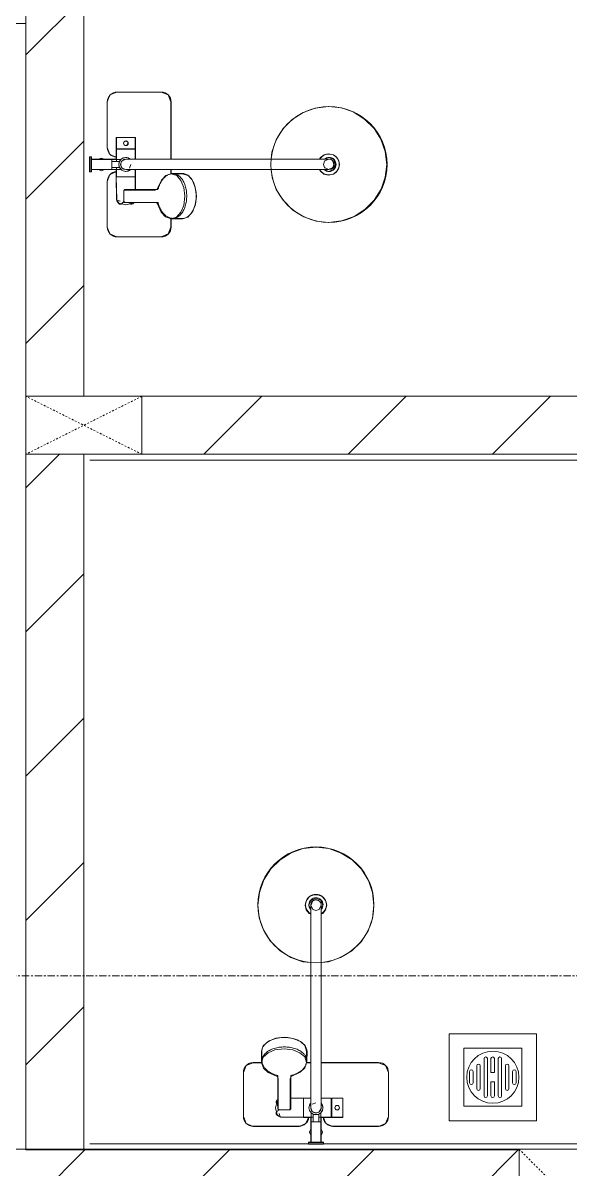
# Model space of a CAD drawing. Header units: millimetres. Extents: x 5357 to 201988, y -16345 to 109895.
# Drawn here: x 72223 to 73166, y 36703 to 38681 of the extents above; entities that cross this region are included whole.
import ezdxf

# ---------------------------------------------------------------- set-up
doc = ezdxf.new("R2010")
doc.units = ezdxf.units.MM
doc.linetypes.add('Dash', pattern=[6, 3, -3])
doc.linetypes.add('Grid Line', pattern=[22.225, 12.7, -3.175, 3.175, -3.175])
for name, color, linetype, lineweight in [('0-1', 7, 'Continuous', 5), ('A-FLOR-1', 10, 'Continuous', 9), ('A-WALL-1', 9, 'Continuous', 18), ('A-WALL-2', 53, 'Continuous', 9), ('A-WALL-4', 113, 'Continuous', 18), ('A-WALL-PATT-1', 10, 'Continuous', 9), ('A-WALL-PATT-3', 111, 'Continuous', 9), ('I-FURN-1', 53, 'Continuous', 9), ('I-WALL-1', 9, 'Continuous', 18), ('M-EQPM-1', 53, 'Continuous', 9), ('P-SANR-FIXT', 6, 'Continuous', 9), ('P-SANR-FIXT-1', 53, 'Continuous', 9), ('S-COLS', 52, 'Continuous', 9), ('S-COLS-2', 9, 'Continuous', 18), ('S-COLS-4', 53, 'Continuous', 9), ('S-COLS-5', 52, 'Continuous', 18), ('S-COLS-HDLN', 52, 'Dash', 9), ('S-COLS-HDLN-1', 53, 'Dash', 9), ('S-GRID-1', 1, 'Grid Line', 9)]:
    doc.layers.add(name, color=color, linetype=linetype, lineweight=lineweight)
pattern_1 = [(45, (0, 0), (-124.4508, 124.4508), [])]

# ---------------------------------------------------------------- blocks, each defined once
blk = doc.blocks.new('NCV_TKTC_KET CAU_rvt-1-TKCS_MB SÂN ĐƯỜNG NỘI BỘ')
at = {"layer": 'A-FLOR-1'}
for p, q in [((72227.6, 38680.3), (72227.6, 38036.9)), ((72227.6, 38036.9), (72227.6, 38680.3)), ((72227.6, 38036.9), (72227.6, 38680.3)), ((72227.6, 38680.3), (72227.6, 38036.9)), ((72227.6, 38036.9), (72227.6, 37936.9)), ((72227.6, 37936.9), (72227.6, 38036.9)), ((72227.6, 37936.9), (72227.6, 38036.9)), ((72227.6, 38036.9), (72227.6, 37936.9)), ((72227.6, 37936.9), (72227.6, 36737.8)), ((72227.6, 36737.8), (72227.6, 37936.9)), ((72227.6, 36737.8), (72227.6, 37936.9)), ((72227.6, 37936.9), (72227.6, 36737.8))]:
    blk.add_line(p, q, dxfattribs=at)
blk = doc.blocks.new('93925000_0001 - 93925000_top_dwg_93925000_T-V94-TKCS_MB SÂN ĐƯỜNG NỘI BỘ')
at = {"layer": 'P-SANR-FIXT'}
for p, q in [((-29.3, -30.4), (-108, -30.4)), ((29.3, -30.4), (108, -30.4)), ((-125, -47.4), (-125, -123.4)), ((-46.3, -78.4), (-46.3, -46.7)), ((-27.2, -47.1), (-26.1, -47.1)), ((21.5, -45.9), (60.6, -46.7)), ((125, -47.4), (125, -123.4)), ((-27.2, -77.9), (-26.1, -77.9)), ((-9, -412.5), (-9, -62.5)), ((9, -62.5), (9, -412.5)), ((43, -78.7), (21.5, -79.2)), ((43, -64.7), (43, -117.7)), ((65.8, -117.7), (65.8, -64.7)), ((42.7, -117.9), (42.7, -117.9)), ((43.2, -117.6), (43.2, -117.5)), ((65.6, -117.5), (65.6, -117.6)), ((66.1, -117.9), (66.1, -117.9)), ((-108, -140.4), (-9, -140.4)), ((9, -140.4), (16.1, -140.4)), ((15.4, -159.1), (15.8, -143.3)), ((108, -140.4), (92.7, -140.4)), ((93, -143.3), (93.4, -159.1))]:
    blk.add_line(p, q, dxfattribs=at)
at = {"layer": 'P-SANR-FIXT', "flags": 128}
for points in [[(-45.8, -46.1), (-27.2, -46.1), (-27.2, -78.9), (-45.8, -78.9)], [(-26.1, -46), (-26.1, -78.9), (-9, -79)], [(21.5, -47.4), (21.5, -79.1), (9, -79)]]:
    blk.add_lwpolyline(points, dxfattribs=at)
at = {"layer": 'P-SANR-FIXT'}
for centre, radius in [((-36.5, -62.5), 3.95), ((0, -412.5), 100)]:
    blk.add_circle(centre, radius, dxfattribs=at)
for centre, radius, start, end in [((-108, -47.4), 17, 90, 180), ((-29.3, -47.4), 17, 4.7626, 90), ((29.3, -47.4), 17, 90, 175.2374), ((108, -47.4), 17, 360, 90), ((-45.8, -46.6), 0.5, 90, 180), ((0, -62.5), 12, 318.5904, 221.4096), ((0, -62.5), 9, 90, 180.0008), ((0, -62.5), 9, 360, 90), ((46.1, -62.1), 3.08, 110.5459, 130.8294), ((54.4, -334.8), 275.9, 88.2683, 91.7343), ((59.7, -57.1), 10.5, 38.6491, 85.492), ((-45.8, -78.4), 0.5, 180, 270), ((45.7, -61.8), 2.59, 155.1929, 175.7071), ((45.9, -61.8), 2.75, 130.8294, 155.1929), ((-11.1, -67.1), 76.9, 1.7693, 4.1075), ((65.2, -72.4), 3.46, 323.2522, 79.3541), ((53.2, -164.5), 47.7, 103.9355, 106.1615), ((39.1, -108.2), 10.4, 284.3956, 285.5116), ((40.8, -114.2), 4.19, 285.5116, 289.9665), ((40.2, -112.5), 6, 289.9665, 292.7061), ((41.4, -115.3), 2.96, 292.7061, 296.5405), ((41.3, -115.1), 3.16, 296.9591, 300.8286), ((41.8, -115.8), 2.26, 300.8286, 305.287), ((42.1, -116.4), 1.64, 305.287, 309.9326), ((42.6, -116.9), 0.906, 309.9326, 315.24), ((66.5, -116.6), 1.39, 229.6335, 235.1234), ((66.3, -116.8), 1.08, 225.1702, 229.6335), ((67.3, -115.4), 2.79, 235.1234, 238.7439), ((67.2, -115.6), 2.6, 238.7439, 243.4573), ((67.8, -114.4), 3.89, 243.9189, 246.8313), ((68.1, -113.8), 4.52, 246.843, 250.4792), ((68.3, -113.2), 5.24, 250.478, 254.0406), ((68.5, -112.7), 5.75, 254.0357, 256.0561), ((55.4, -165.2), 48.4, 73.8659, 76.0481), ((-108, -123.4), 17, 180, 270), ((35.2, -144.2), 19.5, 157.9614, 164.9563), ((37.1, -144.9), 21.6, 151.4775, 157.9654), ((39.3, -146.1), 24, 145.4892, 151.4815), ((41.5, -147.6), 26.8, 139.9517, 145.4927), ((43.6, -149.4), 29.5, 134.7867, 139.9744), ((46.2, -152), 33.2, 130.0223, 134.7808), ((47.7, -153.8), 35.5, 125.4414, 130.0144), ((49.9, -156.8), 39.2, 121.1773, 125.4365), ((50.6, -157.9), 40.5, 119.697, 121.1761), ((51, -158.7), 41.5, 117.0276, 119.7085), ((52.2, -161.1), 44.1, 113.3199, 117.0258), ((51.7, -159.9), 42.8, 109.7779, 113.2977), ((52.5, -162.2), 45.2, 106.1472, 109.7766), ((56.2, -162.4), 45.5, 70.241, 73.86), ((57.4, -159.2), 42.1, 66.6693, 70.2637), ((56.5, -161.3), 44.3, 62.9815, 66.6728), ((58, -158.4), 41.1, 60.2783, 62.9855), ((57.7, -158.9), 41.7, 58.8444, 60.2824), ((59.2, -156.4), 38.7, 54.5377, 58.8482), ((60.9, -154), 35.8, 50.0034, 54.5405), ((62.8, -151.7), 32.8, 45.1921, 50.0042), ((65, -149.6), 29.8, 40.0487, 45.1896), ((87.6, -128.4), 1.5, 180, 187.5386), ((87.6, -128.4), 1.5, 258.6057, 270), ((67.2, -147.7), 26.8, 34.5125, 40.0422), ((69.4, -146.2), 24.2, 28.5363, 34.4919), ((73.8, -143.9), 19.2, 21.6374, 28.9183), ((71.2, -145), 22.1, 15.4436, 21.6374), ((108, -123.4), 17, 270, 360), ((32.6, -143.6), 16.9, 172.414, 179.1297), ((33.7, -143.7), 17.9, 164.9525, 172.4168), ((76.8, -143.4), 16.2, 7.1859, 15.4436), ((73.9, -143.8), 19.1, 1.2699, 7.1859), ((32.7, -159), 17.3, 181.3198, 222.2619), ((76, -159), 17.4, 317.3098, 358.6393), ((54.2, -123), 60.6, 259.1395, 270.1494), ((54.2, -119.5), 64.1, 270.1494, 280.3637), ((0, -412.5), 18, 120.2491, 59.7509), ((0, -412.5), 12.2, 137.7946, 42.2054), ((0, -412.5), 9, 180, 0)]:
    blk.add_arc(centre, radius, start, end, dxfattribs=at)
for points, degree in [([(-12.9, 0), (-12.9, -1.5), (-12.9, -3)], 2), ([(12.9, 0), (0, 0), (-12.8, 0)], 2), ([(12.8, 0), (12.9, 0), (12.9, 0)], 2), ([(12.9, 0), (12.9, -1.5), (12.9, -3)], 2), ([(-12.9, -3), (0, -3), (12.8, -3)], 2), ([(-12.8, -3), (-12.9, -3), (-12.9, -3)], 2), ([(-8.5, -3.8), (-8.5, -20.9), (-8.5, -38)], 2), ([(8.5, -3.8), (8.5, -20.9), (8.5, -38)], 2), ([(-8.5, -38), (0, -38), (8.5, -38)], 2), ([(-5, -38), (-5, -44.8), (-5, -51.6)], 2), ([(5, -38), (5, -44.8), (5, -51.6)], 2), ([(-5, -46), (-15.5, -46), (-26.1, -46)], 2), ([(5, -46), (13.3, -46), (21.5, -46)], 2), ([(46.1, -59), (45.8, -59), (45.6, -59), (45.4, -59.1), (45.2, -59.1), (45, -59.2)], 5), ([(65.6, -61.6), (65.6, -60.8), (65.5, -60), (64.3, -59), (63.5, -59), (62.7, -59)], 5), ([(43.2, -61.6), (43.1, -62.2), (43.3, -62.8), (43, -63.5), (43, -64.1), (43, -64.7)], 5), ([(42.8, -182.5), (33, -180.6), (24.7, -176.4), (19.9, -170.7)], 3), ([(88.8, -170.8), (83.9, -176.5), (75.6, -180.7), (65.8, -182.5)], 3)]:
    blk.add_open_spline(points, degree=degree, dxfattribs=at)
for points, weights in [([(-9.3, -3), (-8.5, -3), (-8.5, -3.8)], [1, 0.707106775639, 1]), ([(9.3, -3), (8.5, -3), (8.5, -3.8)], [1, 0.707106765177, 1]), ([(21.5, -45.9), (21.5, -45.7), (21.5, -47.4)], [0.874147445041, 0.908470869121, 1]), ([(67.9, -74.4), (66.9, -75.7), (65.8, -76.4)], [1, 0.991614392871, 1]), ([(54.4, -167.3), (15.8, -167.3), (15.8, -143.6)], [1, 0.707106781187, 1]), ([(93, -143.6), (93, -167.3), (54.4, -167.3)], [1, 0.707106781187, 1])]:
    blk.add_rational_spline(points, weights, degree=2, dxfattribs=at)
blk.add_open_spline([(68, -50.6), (68.4, -51.1), (68.6, -51.7), (68.7, -53.5), (68.2, -54.7), (66.1, -57), (64.6, -58.1), (62.7, -59)], degree=3, knots=[0.3623591, 0.3623591, 0.3623591, 0.3623591, 0.4991435, 0.4991435, 0.7494159, 0.7494159, 0.9564651, 0.9564651, 0.9564651, 0.9564651], dxfattribs=at)
blk = doc.blocks.new('93925000_0001 - 93925000_top_dwg-V95-TKCS_MB SÂN ĐƯỜNG NỘI BỘ')
blk.add_blockref('93925000_0001 - 93925000_top_dwg_93925000_T-V94-TKCS_MB SÂN ĐƯỜNG NỘI BỘ', (0, 0))
blk = doc.blocks.new('93925000_0001 - 93925000_3D_low_dwg-V85-TKCS_MB SÂN ĐƯỜNG NỘI BỘ')
at = {"layer": 'P-SANR-FIXT'}
for p, q in [((-13, -2.4), (-13, 0.4)), ((-13, -2.4), (-13, 0.4)), ((-13, 0.4), (-11.6, 0.4)), ((-13, 0.4), (-12.1, 0.4)), ((-13, 0.4), (-11.6, 0.4)), ((-13, 0.4), (-12.1, 0.4)), ((-12.1, 0.4), (-9.1, 0.4)), ((-12.1, 0.4), (-9.1, 0.4)), ((-8, 0.4), (-11.6, 0.4)), ((-8, 0.4), (-11.6, 0.4)), ((-9.1, 0.4), (-5, 0.4)), ((-9.1, 0.4), (-5, 0.4)), ((-2.7, 0.4), (-8, 0.4)), ((-2.7, 0.4), (-8, 0.4)), ((-5, 0.4), (0, 0.4)), ((-5, 0.4), (0, 0.4)), ((2.9, 0.4), (-2.7, 0.4)), ((2.9, 0.4), (-2.7, 0.4)), ((0, 0.4), (5.1, 0.4)), ((0, 0.4), (5.1, 0.4)), ((8.2, 0.4), (2.9, 0.4)), ((8.2, 0.4), (2.9, 0.4)), ((5.1, 0.4), (9, 0.4)), ((5.1, 0.4), (9, 0.4)), ((11.6, 0.4), (8.2, 0.4)), ((11.6, 0.4), (8.2, 0.4)), ((9, 0.4), (12, 0.4)), ((9, 0.4), (12, 0.4)), ((13, 0.4), (11.6, 0.4)), ((13, 0.4), (11.6, 0.4)), ((12, 0.4), (13, 0.4)), ((12, 0.4), (13, 0.4)), ((13, -2.4), (13, 0.4)), ((13, -2.4), (13, 0.4)), ((-13, -2.4), (-11.6, -2.4)), ((-12.1, -2.4), (-13, -2.4)), ((-13, -2.4), (-11.6, -2.4)), ((-12.1, -2.4), (-13, -2.4)), ((-9.1, -2.4), (-12.1, -2.4)), ((-9.1, -2.4), (-12.1, -2.4)), ((-11.6, -2.4), (-8.9, -2.4)), ((-11.6, -2.4), (-8.5, -2.4)), ((-11.1, -20.1), (-8.9, -14.6)), ((-5, -2.4), (-9.1, -2.4)), ((-8.9, -45.6), (-8.9, -2.4)), ((-8.5, -53.6), (-8.5, -2.4)), ((-6.1, -2.4), (-8.5, -2.4)), ((-0.3, -2.4), (-6.1, -2.4)), ((0, -2.4), (-5, -2.4)), ((-0.3, -2.4), (6.1, -2.4)), ((5.1, -2.4), (0, -2.4)), ((5.1, -2.4), (9, -2.4)), ((6.1, -2.4), (8.5, -2.4)), ((8.5, -2.4), (8.5, -53.6)), ((11.6, -2.4), (8.5, -2.4)), ((11.6, -2.4), (8.9, -2.4)), ((8.9, -2.4), (8.9, -45.6)), ((11.1, -20.1), (8.9, -15)), ((9, -2.4), (12, -2.4)), ((9, -2.4), (12, -2.4)), ((13, -2.4), (11.6, -2.4)), ((13, -2.4), (11.6, -2.4)), ((12, -2.4), (13, -2.4)), ((12, -2.4), (13, -2.4)), ((-120, -35), (-125, -47)), ((-125, -47), (-120, -35)), ((-108, -30), (-120, -35)), ((-120, -35), (-108, -30)), ((-29.2, -30), (-108, -30)), ((-108, -30), (-29.2, -30)), ((-17.2, -35), (-29.2, -30)), ((-29.2, -30), (-17.2, -35)), ((-12.8, -45.6), (-17.2, -35)), ((-17.2, -35), (-12.8, -45.6)), ((-8.9, -25.2), (-11.1, -20.1)), ((8.9, -25.6), (11.1, -20.1)), ((12.8, -45.6), (17.2, -35)), ((17.2, -35), (12.8, -45.6)), ((17.2, -35), (29.2, -30)), ((17.2, -35), (29.2, -30)), ((108, -30), (29.2, -30)), ((29.2, -30), (108, -30)), ((120, -35), (108, -30)), ((108, -30), (120, -35)), ((125, -47), (120, -35)), ((120, -35), (125, -47)), ((-125, -47), (-125, -123)), ((-125, -123), (-125, -47)), ((-46.3, -45.7), (-27.2, -45.6)), ((-46.3, -45.7), (-46.3, -46.6)), ((-46.3, -46.9), (-46.3, -45.7)), ((-46.3, -50.5), (-46.3, -46.9)), ((-46.3, -50.5), (-46.3, -56.1)), ((-46.3, -56.1), (-46.3, -62.1)), ((-36.6, -58.1), (-39.4, -59.4)), ((-36.6, -58.1), (-33.6, -59.3)), ((-27.2, -45.6), (-27.2, -46.8)), ((-27.2, -46.8), (-27.2, -45.6)), ((-27.2, -46.8), (-27.2, -50.4)), ((-27.2, -56), (-27.2, -50.4)), ((-27.2, -62.1), (-27.2, -56)), ((-8.5, -45.6), (-26.1, -45.6)), ((-26.1, -46.8), (-26.1, -45.6)), ((-26.1, -46.8), (-26.1, -50.4)), ((-26.1, -56), (-26.1, -50.4)), ((-26.1, -62.1), (-26.1, -56)), ((-11.1, -57.5), (-12, -62.1)), ((-11.2, -57.7), (-12, -62.1)), ((-8.5, -53.6), (-11.2, -57.7)), ((-8.5, -53.6), (-11.2, -57.7)), ((-11.1, -57.5), (-11.2, -57.7)), ((-5.4, -54.9), (-9, -62.1)), ((-4.4, -50.9), (-8.5, -53.6)), ((-4.4, -50.9), (-8.5, -53.6)), ((-5.4, -54.9), (-6.9, -57.9)), ((0, -53.1), (-5.4, -54.9)), ((-4.6, -51), (-4.4, -50.9)), ((0, -50.1), (-4.4, -50.9)), ((4.4, -50.9), (0, -50.1)), ((3.5, -54.5), (0, -53.1)), ((4.4, -50.9), (8.5, -53.6)), ((4.4, -50.9), (8.5, -53.6)), ((4.4, -50.9), (4.6, -51)), ((9, -62.1), (6.4, -55.7)), ((21.5, -45.6), (8.5, -45.6)), ((11.2, -57.7), (8.5, -53.6)), ((11.2, -57.7), (8.5, -53.6)), ((11.1, -57.5), (8.5, -53.6)), ((11.1, -57.5), (11.2, -57.7)), ((12, -62.1), (11.2, -57.7)), ((12, -62.1), (11.2, -57.7)), ((21.5, -45.6), (60.6, -46.1)), ((21.5, -46.8), (21.5, -45.6)), ((21.5, -46.8), (21.5, -50.4)), ((21.5, -56), (21.5, -50.4)), ((21.5, -62.1), (21.5, -56)), ((44.3, -58.6), (44.2, -112.9)), ((65.4, -58.6), (44.3, -58.6)), ((60.6, -46.1), (66.7, -50.3)), ((63.6, -52.3), (62.2, -49.2)), ((65.4, -58.6), (65.4, -112.9)), ((66.7, -50.3), (69.5, -62.1)), ((125, -123), (125, -47)), ((125, -47), (125, -123)), ((-46.3, -68.1), (-46.3, -62.1)), ((-46.3, -73.7), (-46.3, -68.1)), ((-46.3, -77.3), (-46.3, -73.7)), ((-46.3, -78.5), (-46.3, -77.3)), ((-46.3, -78.5), (-46.3, -77.3)), ((-46.3, -78.5), (-27.2, -78.6)), ((-40.5, -62.1), (-39.4, -59.4)), ((-40.5, -62.1), (-39.3, -64.9)), ((-36.5, -66.1), (-39.3, -64.9)), ((-33.6, -64.8), (-36.5, -66.1)), ((-33.6, -59.3), (-32.5, -62.1)), ((-33.6, -64.8), (-32.5, -62.1)), ((-27.2, -68.2), (-27.2, -62.1)), ((-27.2, -73.8), (-27.2, -68.2)), ((-27.2, -77.4), (-27.2, -73.8)), ((-27.2, -78.6), (-27.2, -77.4)), ((-27.2, -77.4), (-27.2, -78.6)), ((-26.1, -68.2), (-26.1, -62.1)), ((-26.1, -73.8), (-26.1, -68.2)), ((-26.1, -77.4), (-26.1, -73.8)), ((-26.1, -78.6), (-26.1, -77.4)), ((-26.1, -78.6), (-9, -78.6)), ((-12, -62.1), (-11.2, -66.5)), ((-12, -62.1), (-11.2, -66.5)), ((-11.1, -66.7), (-11.2, -66.5)), ((-11.2, -66.5), (-9, -69.8)), ((-11.1, -66.7), (-9, -69.9)), ((-9, -62.1), (-9, -66.3)), ((-9, -79.5), (-9, -66.3)), ((6.4, -68.5), (0, -71.1)), ((9, -62.1), (9, -66.5)), ((9, -69.8), (11.2, -66.5)), ((9, -69.8), (11.2, -66.5)), ((9, -79.6), (9, -66.5)), ((9, -69.8), (11.1, -66.7)), ((9, -78.6), (21.5, -78.6)), ((11.1, -66.7), (12, -62.1)), ((11.1, -66.7), (11.2, -66.5)), ((11.2, -66.5), (12, -62.1)), ((21.5, -68.2), (21.5, -62.1)), ((21.5, -73.8), (21.5, -68.2)), ((21.5, -77.4), (21.5, -73.8)), ((21.5, -78.6), (21.5, -77.4)), ((21.5, -78.6), (44.3, -78.3)), ((43.3, -68.3), (43.8, -62.2)), ((66.3, -68.3), (65.8, -61.6)), ((66.7, -73.9), (69.5, -62.1)), ((-9, -79.5), (-9, -94.5)), ((-9, -94.5), (-9, -122.1)), ((9, -79.6), (9, -94.6)), ((9, -94.6), (9, -122.1)), ((42.7, -116.4), (27.2, -123.6)), ((44.2, -112.9), (42.7, -116.4)), ((65.4, -112.9), (67, -116.4)), ((67, -116.4), (82.2, -123.4)), ((-125, -123), (-120, -135)), ((-120, -135), (-125, -123)), ((-120, -135), (-108, -140)), ((-108, -140), (-120, -135)), ((-9, -122.1), (-9, -352.1)), ((9, -352.1), (9, -122.1)), ((16, -140.4), (19, -131.1)), ((27.2, -123.6), (19, -131.1)), ((82.2, -123.4), (90.4, -130.7)), ((90.4, -130.7), (93.7, -140.4)), ((108, -140), (120, -135)), ((108, -140), (120, -135)), ((120, -135), (125, -123)), ((125, -123), (120, -135)), ((-108, -140), (-8.8, -140)), ((-8.8, -140), (-108, -140)), ((8.8, -140), (16.1, -140)), ((16.1, -140), (8.8, -140)), ((16, -140.4), (16, -160.1)), ((19.3, -150.1), (16, -140.4)), ((27.5, -157.3), (19.3, -150.1)), ((27.5, -157.3), (39.8, -162.4)), ((70.6, -162.2), (82.5, -157.2)), ((90.7, -149.6), (82.5, -157.2)), ((90.7, -149.6), (93.7, -140.4)), ((93.6, -140), (108, -140)), ((108, -140), (93.6, -140)), ((93.7, -140.4), (93.7, -160.1)), ((16, -160.1), (18.8, -169)), ((19.3, -169.7), (16, -160.1)), ((25.5, -175.3), (19.3, -169.7)), ((39.8, -182), (27.5, -177)), ((39.8, -162.4), (54.8, -164.2)), ((70.6, -162.2), (54.8, -164.2)), ((82.5, -176.8), (70.6, -181.9)), ((82.2, -177), (79.2, -178.2)), ((90.7, -169.3), (82.5, -176.8)), ((93.7, -160.1), (90.7, -169.3)), ((39.6, -182), (54.8, -183.9)), ((39.8, -182), (54.8, -183.9)), ((54.8, -183.9), (70.6, -181.9)), ((54.8, -183.9), (69.3, -182.2)), ((-21.4, -314.2), (-42.5, -321.4)), ((-9, -312.8), (-21.4, -314.2)), ((22.5, -314.4), (9, -312.9)), ((43, -321.6), (22.5, -314.4)), ((-61.8, -333.3), (-77.7, -348.9)), ((-42.5, -321.4), (-61.8, -333.3)), ((61.9, -333.3), (43, -321.6)), ((78.8, -350.3), (61.9, -333.3)), ((-77.7, -348.9), (-89.8, -367.9)), ((-9, -374.4), (-9, -352.1)), ((9, -374.3), (9, -352.1)), ((90.5, -369.3), (78.8, -350.3)), ((-89.8, -367.9), (-97.3, -388.9)), ((-9, -394.7), (-9, -374.4)), ((9, -394.5), (9, -374.3)), ((97.6, -390.1), (90.5, -369.3)), ((-97.3, -388.9), (-100, -411.9)), ((-9, -394.7), (-9, -407.6)), ((9, -394.5), (9, -407.4)), ((100, -411.9), (97.6, -390.1)), ((-100, -411.9), (-97.6, -433.8)), ((-16.7, -404), (-18.5, -411.9)), ((-18.5, -411.9), (-16.5, -420.1)), ((-18.5, -411.9), (-18.5, -411.9)), ((-11.8, -397.7), (-16.7, -404)), ((-12, -411.9), (-9, -404.4)), ((-8.3, -420.6), (-12, -411.9)), ((-9, -396.3), (-11.8, -397.7)), ((-5.4, -404.7), (-9, -411.9)), ((-9, -407.6), (-9, -411.9)), ((-9, -411.9), (-9, -411.9)), ((-5.4, -404.7), (-6.3, -405.5)), ((-5.4, -404.7), (0, -402.9)), ((5.4, -404.7), (0, -402.9)), ((5.4, -404.7), (6.2, -405.4)), ((9, -411.9), (5.4, -404.7)), ((5.4, -419.1), (9, -411.6)), ((5.4, -419.1), (9, -411.9)), ((8.7, -420.2), (12, -411.9)), ((11.7, -397.6), (9, -396.3)), ((12, -411.9), (9, -404.9)), ((9, -411.9), (9, -407.4)), ((9, -411.6), (9, -411.9)), ((11.7, -397.6), (16.7, -403.7)), ((11.7, -397.6), (16.7, -403.7)), ((18.5, -411.9), (16.5, -420.1)), ((16.7, -403.7), (18.5, -411.9)), ((16.7, -403.7), (18.5, -411.9)), ((18.5, -411.9), (18.5, -411.9)), ((100, -411.9), (97.5, -433.9)), ((-97.6, -433.8), (-90.5, -454.4)), ((-16.5, -420.1), (-11.3, -426.5)), ((-11.3, -426.5), (-3.9, -430)), ((0, -423.9), (-8.3, -420.6)), ((-5.4, -419.1), (-6.2, -418.4)), ((0, -420.9), (-5.4, -419.1)), ((0, -420.9), (-5.4, -419.1)), ((-3.9, -430), (4.1, -429.9)), ((5.4, -419.1), (0, -420.9)), ((5.4, -419.1), (0, -420.9)), ((8.7, -420.2), (0, -423.9)), ((4.1, -429.9), (11.7, -426.2)), ((6.2, -418.4), (5.4, -419.1)), ((16.5, -420.1), (11.7, -426.2)), ((89.8, -455.8), (97.5, -433.9)), ((-90.5, -454.4), (-78.4, -473.9)), ((-78.4, -473.9), (-62.2, -490.2)), ((61.9, -490.4), (78, -474.5)), ((78, -474.5), (89.8, -455.8)), ((-62.2, -490.2), (-43.5, -501.9)), ((42.9, -502.2), (61.9, -490.4)), ((-43.5, -501.9), (-22.2, -509.4)), ((-22.2, -509.4), (-0.1, -511.9)), ((-0.1, -511.9), (22.1, -509.4)), ((22.1, -509.4), (42.9, -502.2))]:
    blk.add_line(p, q, dxfattribs=at)
blk = doc.blocks.new('93925000_0001 - FMM 93925000-V96-TKCS_MB SÂN ĐƯỜNG NỘI BỘ')
for name in ['93925000_0001 - 93925000_3D_low_dwg-V85-TKCS_MB SÂN ĐƯỜNG NỘI BỘ', '93925000_0001 - 93925000_top_dwg-V95-TKCS_MB SÂN ĐƯỜNG NỘI BỘ']:
    blk.add_blockref(name, (0, 0))
blk = doc.blocks.new('93925000_0001 - 93925000_top_dwg_93925000_T-348115-TKCS_MB SÂN ĐƯỜNG NỘI BỘ')
at = {"layer": 'P-SANR-FIXT'}
for p, q in [((-29.3, -30.4), (-108, -30.4)), ((29.3, -30.4), (108, -30.4)), ((-125, -47.4), (-125, -123.4)), ((-46.3, -78.4), (-46.3, -46.7)), ((-27.2, -47.1), (-26.1, -47.1)), ((21.5, -45.9), (60.6, -46.7)), ((125, -47.4), (125, -123.4)), ((-27.2, -77.9), (-26.1, -77.9)), ((-9, -412.5), (-9, -62.5)), ((9, -62.5), (9, -412.5)), ((43, -78.7), (21.5, -79.2)), ((43, -64.7), (43, -117.7)), ((65.8, -117.7), (65.8, -64.7)), ((42.7, -117.9), (42.7, -117.9)), ((43.2, -117.6), (43.2, -117.5)), ((65.6, -117.5), (65.6, -117.6)), ((66.1, -117.9), (66.1, -117.9)), ((-108, -140.4), (-9, -140.4)), ((9, -140.4), (16.1, -140.4)), ((15.4, -159.1), (15.8, -143.3)), ((108, -140.4), (92.7, -140.4)), ((93, -143.3), (93.4, -159.1))]:
    blk.add_line(p, q, dxfattribs=at)
at = {"layer": 'P-SANR-FIXT', "flags": 128}
for points in [[(-45.8, -46.1), (-27.2, -46.1), (-27.2, -78.9), (-45.8, -78.9)], [(-26.1, -46), (-26.1, -78.9), (-9, -79)], [(21.5, -47.4), (21.5, -79.1), (9, -79)]]:
    blk.add_lwpolyline(points, dxfattribs=at)
at = {"layer": 'P-SANR-FIXT'}
for centre, radius in [((-36.5, -62.5), 3.95), ((0, -412.5), 100)]:
    blk.add_circle(centre, radius, dxfattribs=at)
for centre, radius, start, end in [((-108, -47.4), 17, 90, 180), ((-29.3, -47.4), 17, 4.7626, 90), ((29.3, -47.4), 17, 90, 175.2374), ((108, -47.4), 17, 360, 90), ((-45.8, -46.6), 0.5, 90, 180), ((0, -62.5), 12, 318.5904, 221.4096), ((0, -62.5), 9, 90, 180.0008), ((0, -62.5), 9, 360, 90), ((46.1, -62.1), 3.08, 110.5459, 130.8294), ((54.4, -334.8), 275.9, 88.2683, 91.7343), ((59.7, -57.1), 10.5, 38.6491, 85.492), ((-45.8, -78.4), 0.5, 180, 270), ((45.7, -61.8), 2.59, 155.1929, 175.7071), ((45.9, -61.8), 2.75, 130.8294, 155.1929), ((-11.1, -67.1), 76.9, 1.7693, 4.1075), ((65.2, -72.4), 3.46, 323.2522, 79.3541), ((53.2, -164.5), 47.7, 103.9355, 106.1665), ((39.1, -108.2), 10.4, 284.3956, 285.5116), ((40.8, -114.2), 4.19, 285.5116, 289.9665), ((40.2, -112.5), 6, 289.9665, 292.7061), ((41.4, -115.3), 2.96, 292.7061, 296.5405), ((41.3, -115.1), 3.16, 296.9591, 300.8286), ((41.8, -115.8), 2.26, 300.8286, 305.287), ((42.1, -116.4), 1.64, 305.287, 309.9326), ((42.6, -116.9), 0.906, 309.9326, 315.24), ((66.5, -116.6), 1.39, 229.6335, 235.1234), ((66.3, -116.8), 1.08, 225.1702, 229.6335), ((67.3, -115.4), 2.79, 235.1234, 238.7439), ((67.2, -115.6), 2.6, 238.7439, 243.4573), ((67.8, -114.4), 3.89, 243.9189, 246.8313), ((68.1, -113.8), 4.52, 246.843, 250.4792), ((68.3, -113.2), 5.24, 250.478, 254.0406), ((68.5, -112.7), 5.75, 254.0357, 256.0561), ((55.4, -165.2), 48.4, 73.8659, 76.0481), ((-108, -123.4), 17, 180, 270), ((35.2, -144.2), 19.5, 157.9614, 164.9563), ((37.1, -144.9), 21.6, 151.4775, 157.9654), ((39.3, -146.1), 24, 145.4892, 151.4815), ((41.5, -147.6), 26.8, 139.9517, 145.4927), ((43.6, -149.4), 29.5, 134.7867, 139.9744), ((46.2, -152), 33.2, 130.0223, 134.7808), ((47.7, -153.8), 35.5, 125.4414, 130.0144), ((49.9, -156.8), 39.2, 121.1773, 125.4365), ((50.6, -157.9), 40.5, 119.697, 121.1761), ((51, -158.7), 41.5, 117.0276, 119.7085), ((52.2, -161.1), 44.1, 113.3199, 117.0258), ((51.7, -159.9), 42.8, 109.7779, 113.2977), ((52.5, -162.2), 45.2, 106.1472, 109.7766), ((56.2, -162.4), 45.5, 70.241, 73.86), ((57.4, -159.2), 42.1, 66.6693, 70.2637), ((56.5, -161.3), 44.3, 62.9815, 66.6728), ((58, -158.4), 41.1, 60.2783, 62.9855), ((57.7, -158.9), 41.7, 58.8444, 60.2824), ((59.2, -156.4), 38.7, 54.5377, 58.8482), ((60.9, -154), 35.8, 50.0034, 54.5405), ((62.8, -151.7), 32.8, 45.1921, 50.0042), ((65, -149.6), 29.8, 40.0487, 45.1896), ((87.6, -128.4), 1.5, 180, 187.5386), ((87.6, -128.4), 1.5, 258.6057, 270), ((67.2, -147.7), 26.8, 34.5125, 40.0422), ((69.4, -146.2), 24.2, 28.5363, 34.4919), ((73.8, -143.9), 19.2, 21.6374, 28.9183), ((71.2, -145), 22.1, 15.4436, 21.6374), ((108, -123.4), 17, 270, 360), ((32.6, -143.6), 16.9, 172.414, 179.1297), ((33.7, -143.7), 17.9, 164.9525, 172.4168), ((76.8, -143.4), 16.2, 7.1859, 15.4436), ((73.9, -143.8), 19.1, 1.2699, 7.1859), ((32.7, -159), 17.3, 181.3198, 222.2619), ((76, -159), 17.4, 317.3098, 358.6393), ((54.2, -123), 60.6, 259.1395, 270.1494), ((54.2, -119.5), 64.1, 270.1494, 280.3637), ((0, -412.5), 18, 120.2491, 59.7509), ((0, -412.5), 12.2, 137.7946, 42.2054), ((0, -412.5), 9, 180, 0)]:
    blk.add_arc(centre, radius, start, end, dxfattribs=at)
for points, degree in [([(-12.9, 0), (-12.9, -1.5), (-12.9, -3)], 2), ([(12.9, 0), (0, 0), (-12.8, 0)], 2), ([(12.8, 0), (12.9, 0), (12.9, 0)], 2), ([(12.9, 0), (12.9, -1.5), (12.9, -3)], 2), ([(-12.9, -3), (0, -3), (12.8, -3)], 2), ([(-12.8, -3), (-12.9, -3), (-12.9, -3)], 2), ([(-8.5, -3.8), (-8.5, -20.9), (-8.5, -38)], 2), ([(8.5, -3.8), (8.5, -20.9), (8.5, -38)], 2), ([(-8.5, -38), (0, -38), (8.5, -38)], 2), ([(-5, -38), (-5, -44.8), (-5, -51.6)], 2), ([(5, -38), (5, -44.8), (5, -51.6)], 2), ([(-5, -46), (-15.5, -46), (-26.1, -46)], 2), ([(5, -46), (13.3, -46), (21.5, -46)], 2), ([(46.1, -59), (45.8, -59), (45.6, -59), (45.4, -59.1), (45.2, -59.1), (45, -59.2)], 5), ([(65.6, -61.6), (65.6, -60.8), (65.5, -60), (64.3, -59), (63.5, -59), (62.7, -59)], 5), ([(43.2, -61.6), (43.1, -62.2), (43.3, -62.8), (43, -63.5), (43, -64.1), (43, -64.7)], 5), ([(42.8, -182.5), (33, -180.6), (24.7, -176.4), (19.9, -170.7)], 3), ([(88.8, -170.8), (83.9, -176.5), (75.6, -180.7), (65.8, -182.5)], 3)]:
    blk.add_open_spline(points, degree=degree, dxfattribs=at)
for points, weights in [([(-9.3, -3), (-8.5, -3), (-8.5, -3.8)], [1, 0.707106775639, 1]), ([(9.3, -3), (8.5, -3), (8.5, -3.8)], [1, 0.707106765177, 1]), ([(21.5, -45.9), (21.5, -45.7), (21.5, -47.4)], [0.874147445041, 0.908470869121, 1]), ([(67.9, -74.4), (66.9, -75.7), (65.8, -76.4)], [1, 0.991614392871, 1]), ([(54.4, -167.3), (15.8, -167.3), (15.8, -143.6)], [1, 0.707106781187, 1]), ([(93, -143.6), (93, -167.3), (54.4, -167.3)], [1, 0.707106781187, 1])]:
    blk.add_rational_spline(points, weights, degree=2, dxfattribs=at)
blk.add_open_spline([(68, -50.6), (68.4, -51.1), (68.6, -51.7), (68.7, -53.5), (68.2, -54.7), (66.1, -57), (64.6, -58.1), (62.7, -59)], degree=3, knots=[0.3623591, 0.3623591, 0.3623591, 0.3623591, 0.4991435, 0.4991435, 0.7494159, 0.7494159, 0.9564651, 0.9564651, 0.9564651, 0.9564651], dxfattribs=at)
blk = doc.blocks.new('93925000_0001 - 93925000_top_dwg-348114-TKCS_MB SÂN ĐƯỜNG NỘI BỘ')
blk.add_blockref('93925000_0001 - 93925000_top_dwg_93925000_T-348115-TKCS_MB SÂN ĐƯỜNG NỘI BỘ', (0, 0))
blk = doc.blocks.new('93925000_0001 - FMM 93925000-V87-TKCS_MB SÂN ĐƯỜNG NỘI BỘ')
at = {"extrusion": (0, 0, -1), "zscale": -1, "rotation": 180}
for name in ['93925000_0001 - 93925000_top_dwg-348114-TKCS_MB SÂN ĐƯỜNG NỘI BỘ', '93925000_0001 - 93925000_3D_low_dwg-V85-TKCS_MB SÂN ĐƯỜNG NỘI BỘ']:
    blk.add_blockref(name, (0, 0), dxfattribs=at)
blk = doc.blocks.new('THU NUOC - THU NUOC-V104-TKCS_MB SÂN ĐƯỜNG NỘI BỘ')
at = {"layer": 'M-EQPM-1'}
for p, q in [((-66.3, 70.6), (-66.3, -79.4)), ((83.7, 70.6), (-66.3, 70.6)), ((83.7, -79.4), (83.7, 70.6)), ((58.7, 45.6), (-41.3, 45.6)), ((-41.3, 45.6), (-41.3, -54.4)), ((58.7, -54.4), (58.7, 45.6)), ((-11, 23.3), (28.5, 23.3)), ((-1.1, 35.6), (18.5, 35.6)), ((18.5, 29.6), (-1.1, 29.6)), ((-23.3, 10.8), (40.9, 10.8)), ((40.9, 4.8), (-23.3, 4.8)), ((28.5, 17.3), (-11, 17.3)), ((-23.3, -1.2), (0.7, -1.2)), ((0.7, -7.2), (-23.3, -7.2)), ((-23.3, -13.6), (40.9, -13.6)), ((40.9, -19.6), (-23.3, -19.6)), ((0.7, -1.2), (0.7, -7.2)), ((16.7, -1.2), (40.9, -1.2)), ((16.7, -7.2), (16.7, -1.2)), ((40.9, -7.2), (16.7, -7.2)), ((-11, -26.1), (28.5, -26.1)), ((28.5, -32.1), (-11, -32.1)), ((-1.1, -38.5), (18.5, -38.5)), ((-41.3, -54.4), (58.7, -54.4)), ((18.5, -44.5), (-1.1, -44.5)), ((-66.3, -79.4), (83.7, -79.4))]:
    blk.add_line(p, q, dxfattribs=at)
for centre, radius, start, end in [((8.7, -4.4), 45, 0, 180), ((8.7, -4.4), 45, 0, 180), ((-11, 20.3), 3, 90, 270), ((-1.1, 32.6), 3, 90, 270), ((18.5, 32.6), 3, 270, 90), ((28.5, 20.3), 3, 270, 90), ((-23.3, 7.8), 3, 90, 270), ((40.9, 7.8), 3, 270, 90), ((8.7, -4.4), 45, 180, 360), ((8.7, -4.4), 45, 180, 360), ((-23.3, -4.2), 3, 90, 270), ((-23.3, -16.6), 3, 90, 270), ((40.9, -4.2), 3, 270, 90), ((40.9, -16.6), 3, 270, 90), ((-11, -29.1), 3, 90, 270), ((-1.1, -41.5), 3, 90, 270), ((18.5, -41.5), 3, 270, 90), ((28.5, -29.1), 3, 270, 90)]:
    blk.add_arc(centre, radius, start, end, dxfattribs=at)
blk = doc.blocks.new('G1_SOF - BO TRU - 100x200-V106-TKCS_MB SÂN ĐƯỜNG NỘI BỘ')
at = {"layer": 'S-COLS-2'}
for p, q in [((50, 100), (-50, 100)), ((-50, 100), (-50, -100)), ((50, -100), (50, 100)), ((-50, -100), (50, -100))]:
    blk.add_line(p, q, dxfattribs=at)
at = {"layer": 'S-COLS-HDLN-1'}
for p, q in [((50, 100), (-50, -100)), ((-50, 100), (50, -100))]:
    blk.add_line(p, q, dxfattribs=at)
blk = doc.blocks.new('RES_BAN AN 1 - RES_BAN AN 1-V157-TKCS_MB SÂN ĐƯỜNG NỘI BỘ')
at = {"layer": 'I-FURN-1'}
for p, q in [((-425, 0), (-425, -1275)), ((425, -1275), (425, 0)), ((-761.9, -113.5), (-809.6, -115.1)), ((-809.6, -115.1), (-809.6, -536.9)), ((-761.9, -113.5), (-425, -102.3)), ((-761.9, -538.5), (-761.9, -113.5)), ((-761.9, -538.5), (-761.9, -113.5)), ((-425, -102.3), (-425, -549.7)), ((425, -102.3), (425, -549.7)), ((761.9, -113.5), (425, -102.3)), ((761.9, -538.5), (761.9, -113.5)), ((761.9, -113.5), (761.9, -538.5)), ((809.6, -115.1), (761.9, -113.5)), ((809.6, -536.9), (809.6, -115.1)), ((-809.6, -536.9), (-761.9, -538.5)), ((-425, -549.7), (-761.9, -538.5)), ((425, -549.7), (761.9, -538.5)), ((761.9, -538.5), (809.6, -536.9)), ((-809.6, -745.3), (-761.9, -743.8)), ((-809.6, -1167.2), (-809.6, -745.3)), ((-761.9, -743.8), (-425, -732.5)), ((-761.9, -1168.8), (-761.9, -743.8)), ((-761.9, -743.8), (-761.9, -1168.8)), ((-425, -732.5), (-425, -1180)), ((425, -732.5), (425, -1180)), ((761.9, -743.8), (425, -732.5)), ((761.9, -743.8), (809.6, -745.3)), ((761.9, -1168.8), (761.9, -743.8)), ((761.9, -1168.8), (761.9, -743.8)), ((809.6, -745.3), (809.6, -1167.2)), ((-761.9, -1168.8), (-809.6, -1167.2)), ((-425, -1180), (-761.9, -1168.8)), ((425, -1180), (761.9, -1168.8)), ((809.6, -1167.2), (761.9, -1168.8)), ((-425, -1275), (425, -1275))]:
    blk.add_line(p, q, dxfattribs=at)
blk = doc.blocks.new('NCV_TKTC_TANG 1_rvt-1-TKCS_MB SÂN ĐƯỜNG NỘI BỘ')
at = {"layer": 'A-WALL-PATT-1'}
h = blk.add_hatch(dxfattribs=at)
h.set_pattern_fill('FP_1', color=256, style=0, pattern_type=2)
h.set_pattern_definition(pattern_1)
h.paths.add_polyline_path([(72227.6, 36737.8), (72327.6, 36737.8), (72327.6, 37936.9), (72227.6, 37936.9), (72227.6, 36737.8)])
h.paths.add_polyline_path([(72227.6, 38036.9), (72327.6, 38036.9), (72327.6, 40336.9), (72227.6, 40336.9), (72227.6, 38392.3)])
h = blk.add_hatch(dxfattribs=at)
h.set_pattern_fill('FP_1', color=256, style=0, pattern_type=2)
h.set_pattern_definition(pattern_1)
h.paths.add_polyline_path([(73170.3, 37936.9), (73677.6, 37936.9), (73677.6, 38036.9), (72427.6, 38036.9), (72427.6, 37936.9), (73141.5, 37936.9)])
h.paths.add_polyline_path([(74527.6, 37936.9), (74527.6, 38036.9), (74477.6, 38036.9), (74477.6, 37936.9), (74517.6, 37936.9)])
h = blk.add_hatch(dxfattribs=at)
h.set_pattern_fill('FP_3', color=256, style=0, pattern_type=2)
h.set_pattern_definition([(0, (0, 0), (894.08, 223.52), [73.762, -596.798, 73.762, -596.798, -3576.32]), (0, (0, 0), (894.08, 223.52), [-1341.12, 73.762, -1267.358, 73.762, -596.798, -1564.64]), (0, (0, 0), (894.08, 223.52), [-3352.8, 73.762, -373.278, 73.762, -1043.838]), (120, (335.28, 111.76), (-640.614, 662.536), [73.762, -596.798, 73.762, -4173.118]), (120, (335.28, 111.76), (-640.614, 662.536), [-744.322, -596.798, 73.762, -1267.358, -2235.2]), (120, (335.28, 111.76), (-640.614, 662.536), [-2682.24, 73.762, -596.798, 73.762, -1490.878]), (120, (335.28, 111.76), (-640.614, 662.536), [-3426.562, -373.278, 73.762, -1043.838]), (240, (447.04, 558.8), (-253.466, -886.056), [73.762, -596.798, 73.762, -4173.118]), (240, (447.04, 558.8), (-253.466, -886.056), [-744.322, -596.798, 73.762, -1267.358, -2235.2]), (240, (447.04, 558.8), (-253.466, -886.056), [-2682.24, 73.762, -596.798, 73.762, -1490.878]), (240, (447.04, 558.8), (-253.466, -886.056), [-3426.562, -373.278, 73.762, -1043.838])])
h.paths.add_polyline_path([(74339.5, 36737.8), (74517.6, 36737.8), (74517.6, 36746.9), (72327.6, 36746.9), (72328.4, 36737.8), (74331.5, 36737.8)])
at = {"layer": 'A-FLOR-1'}
for p, q in [((72227.6, 38680.3), (72227.6, 38036.9)), ((72227.6, 38036.9), (72227.6, 37936.9)), ((72227.6, 37936.9), (72227.6, 36737.8)), ((72227.6, 36737.8), (72217.6, 36737.8))]:
    blk.add_line(p, q, dxfattribs=at)
at = {"layer": 'A-WALL-1'}
for p, q in [((72227.6, 40336.9), (72227.6, 38036.9)), ((72327.6, 38036.9), (72327.6, 40336.9)), ((73527.6, 38036.9), (72427.6, 38036.9)), ((72227.6, 37936.9), (72227.6, 36736.9)), ((72327.6, 36736.9), (72327.6, 37936.9)), ((72227.6, 36736.9), (72327.6, 36736.9))]:
    blk.add_line(p, q, dxfattribs=at)
at = {"layer": 'A-WALL-2'}
for p, q in [((72427.6, 37936.9), (73677.6, 37936.9)), ((73677.6, 37936.9), (72427.6, 37936.9))]:
    blk.add_line(p, q, dxfattribs=at)
at = {"layer": 'I-WALL-1'}
for p, q in [((72327.6, 37936.9), (72327.6, 37926.9)), ((72337.6, 37926.9), (73677.6, 37926.9)), ((72327.6, 36746.9), (72327.6, 36736.9)), ((73979.1, 36746.9), (72337.6, 36746.9)), ((72327.6, 36736.9), (73077.6, 36736.9))]:
    blk.add_line(p, q, dxfattribs=at)
at = {"layer": 'I-FURN-1', "rotation": 270.0000000000002}
blk.add_blockref('RES_BAN AN 1 - RES_BAN AN 1-V157-TKCS_MB SÂN ĐƯỜNG NỘI BỘ', (72227.6, 39105.3), dxfattribs=at)
at = {"layer": 'M-EQPM-1', "rotation": 89.99999999999939}
blk.add_blockref('THU NUOC - THU NUOC-V104-TKCS_MB SÂN ĐƯỜNG NỘI BỘ', (73028.1, 36853.2), dxfattribs=at)
at = {"layer": 'P-SANR-FIXT-1'}
for name, p, rotation in [('93925000_0001 - FMM 93925000-V87-TKCS_MB SÂN ĐƯỜNG NỘI BỘ', (72337.6, 38436.9), 269.9999999999998), ('93925000_0001 - FMM 93925000-V96-TKCS_MB SÂN ĐƯỜNG NỘI BỘ', (72727.6, 36746.9), 180)]:
    blk.add_blockref(name, p, dxfattribs=dict(at, rotation=rotation))
at = {"layer": 'S-COLS-4', "rotation": 269.9999999999989}
blk.add_blockref('G1_SOF - BO TRU - 100x200-V106-TKCS_MB SÂN ĐƯỜNG NỘI BỘ', (72327.6, 37986.9), dxfattribs=at)
blk = doc.blocks.new('G1_SOF - BO TRU - 200x200-V991-TKCS_MB SÂN ĐƯỜNG NỘI BỘ')
at = {"layer": 'S-COLS-5'}
for p, q in [((100, 100), (-100, 100)), ((-100, 100), (-100, -100)), ((100, -100), (100, 100)), ((-100, -100), (100, -100))]:
    blk.add_line(p, q, dxfattribs=at)
at = {"layer": 'S-COLS-HDLN'}
for p, q in [((100, 100), (-100, -100)), ((-100, 100), (100, -100))]:
    blk.add_line(p, q, dxfattribs=at)

msp = doc.modelspace()

# ---------------------------------------------------------------- hatches: boundary and pattern name
at = {"layer": 'A-WALL-PATT-3'}
h = msp.add_hatch(dxfattribs=at)
h.set_pattern_fill('FP_1', color=256, style=0, pattern_type=2)
h.set_pattern_definition(pattern_1)
h.paths.add_polyline_path([(73365.7, 36537.8), (77177.6, 36537.8), (77175.9, 36737.8), (73277.6, 36736.9), (73277.6, 36537.8), (73322.5, 36537.8)])
h.paths.add_polyline_path([(69510.2, 36537.8), (70987.6, 36537.8), (70987.6, 36737.8), (69252.6, 36737.8), (69252.6, 36537.8), (69268.6, 36537.8)])
h.paths.add_polyline_path([(72536.3, 36537.8), (73077.6, 36537.8), (73077.6, 36737.8), (72077.6, 36736.9), (72077.6, 36537.8), (72327.6, 36537.8)])

# ---------------------------------------------------------------- linework, layer by layer
at = {"layer": 'A-WALL-4'}
msp.add_line((73077.6, 36737.8), (72077.6, 36737.8), dxfattribs=at)
at = {"layer": 'S-GRID-1'}
msp.add_line((131551.8, 37036.9), (29351.8, 37036.9), dxfattribs=at)

# ---------------------------------------------------------------- block references
at = {"layer": '0-1'}
for name in ['NCV_TKTC_KET CAU_rvt-1-TKCS_MB SÂN ĐƯỜNG NỘI BỘ', 'NCV_TKTC_TANG 1_rvt-1-TKCS_MB SÂN ĐƯỜNG NỘI BỘ']:
    msp.add_blockref(name, (0, 0), dxfattribs=at)
at = {"layer": 'S-COLS'}
msp.add_blockref('G1_SOF - BO TRU - 200x200-V991-TKCS_MB SÂN ĐƯỜNG NỘI BỘ', (73177.6, 36637.8), dxfattribs=at)

doc.saveas('drawing.dxf')
